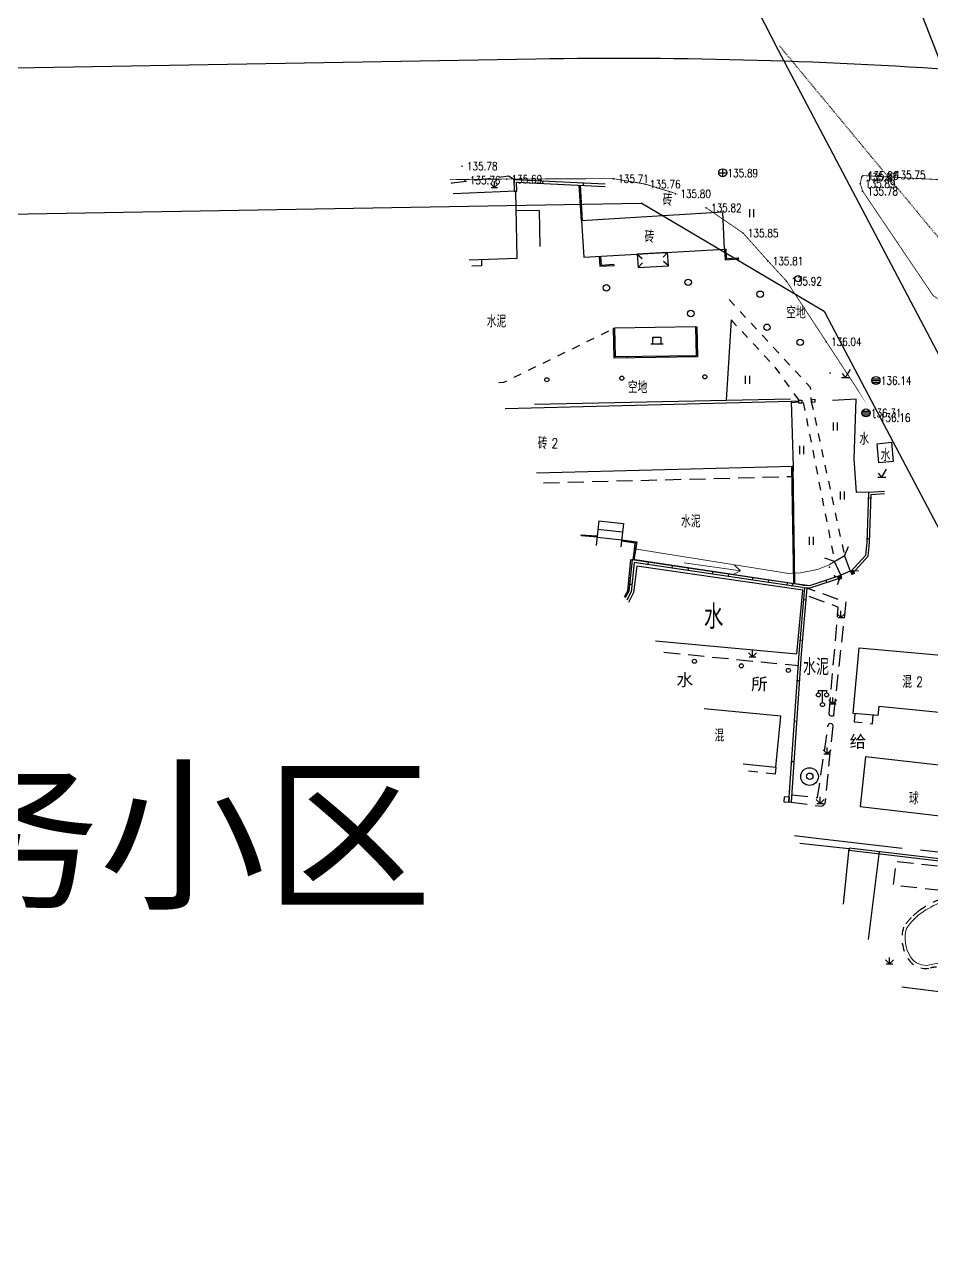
# Model space of a CAD drawing. Extents: x 529262 to 576451, y 2694391 to 2717535.
# Drawn here: x 564599.6 to 564711.4, y 2710091.9 to 2710242.4 of the extents above; entities that cross this region are included whole.
import ezdxf
from ezdxf.enums import TextEntityAlignment as Align
from ezdxf.xclip import XClip

# ---------------------------------------------------------------- set-up
doc = ezdxf.new("R2010")
doc.units = 0
doc.header["$XCLIPFRAME"] = 0
for name, pattern in [('DASH', [0.35, 0.25, -0.1]), ('X5', [3, 2, -1]), ('X6', [2, 1, -1])]:
    doc.linetypes.add(name, pattern=pattern)
doc.layers.add('ASSIST', color=7, linetype='Continuous', plot=False)
for name, color, linetype in [('COMPONENT', 8, 'Continuous'), ('DLDW', 8, 'Continuous'), ('DLSS', 4, 'Continuous'), ('DMTZ', 8, 'Continuous'), ('GCD', 8, 'Continuous'), ('JMD', 8, 'Continuous'), ('PP-COM', 7, 'Continuous'), ('RD-中线', 40, 'Continuous'), ('RD-红线', 7, 'Continuous'), ('ZBTZ', 8, 'Continuous'), ('ZJ', 7, 'Continuous'), ('地块名称', 1, 'Continuous'), ('新建水沟', 7, 'Continuous')]:
    doc.layers.add(name, color=color, linetype=linetype)
doc.layers.add('SXSS', color=5, linetype='Continuous', lineweight=0)
doc.styles.add('HZ', font='rs.shx', dxfattribs={"width": 0.8, "bigfont": 'hztxt.shx'})
doc.styles.get("Standard").update_dxf_attribs({"font": '', "height": 2.5, "bigfont": 'smfs.shx'})
doc.styles.add('等线体', font='simhei.ttf')
doc.styles.get('Standard').set_extended_font_data('FangSong_GB2312')
doc.linetypes.add('10422', pattern='A,0.75,[150,AAA.SHX,S=0.5,R=0,X=0,Y=0.5],1.5,[177,AAA.SHX,S=1,R=0,X=0,Y=0.4],0.75', length=3)
doc.linetypes.add('1161', pattern='A,0,[149,AAA.SHX,S=0.15,R=0,X=0,Y=0],-1.6', length=1.6)
doc.linetypes.add('444', pattern='A,4.5,[145,AAA.SHX,S=1,R=0,X=0,Y=1],4.5,-0.5,[146,AAA.SHX,S=1,R=0,X=0,Y=0],-0.5', length=10)
doc.linetypes.add('445', pattern='A,8,-0.5,[147,AAA.SHX,S=1,R=0,X=0,Y=0],-1.5', length=10)

# ---------------------------------------------------------------- blocks, each defined once
blk = doc.blocks.new('A$C19FD0107')
at = {"layer": 'RD-中线', "color": 8, "linetype": 'Continuous', "flags": 128}
for points in [[(-6354.01, 16139.13), (-6344.95, 16011.43, 0.031949), (-6341.52, 15986.12), (-6324.7, 15902.55, 0.07181), (-6305.54, 15848.71), (-6304.35, 15846.46)], [(-6594.3, 15843.05, -0.002001), (-6589.5, 15843.15), (-6335.34, 15847.56)], [(-6335.34, 15847.56, -0.022733), (-6280.83, 15846.02), (-5863.74, 15815.18, 0.013451), (-5702.53, 15807.61), (-5575.3, 15805.07, -0.027271), (-5520.95, 15801.01, -0.00117), (-5519.09, 15800.76), (-5286.59, 15769.48, 0.015336), (-5256.09, 15766.32), (-4915.64, 15741.63)], [(-6304.35, 15846.46), (-6276.37, 15793.41, -0.118286), (-6262.53, 15739.16), (-6247.44, 14688.77)]]:
    blk.add_lwpolyline(points, format="xyb", dxfattribs=at)
at = {"layer": 'RD-红线', "color": 8, "linetype": 'Continuous', "flags": 128}
blk.add_lwpolyline([(-6560.94, 15825.65), (-6322.37, 15829.78)], dxfattribs=at)
at = {"layer": 'RD-红线', "color": 8, "linetype": 'Continuous'}
blk.add_lwpolyline([(-6299.83, 15816.45), (-6322.37, 15829.78, 0.282906)], format="xyb", dxfattribs=at)
at = {"layer": 'RD-红线', "color": 8, "linetype": 'Continuous', "flags": 128}
blk.add_lwpolyline([(-6299.83, 15816.45), (-6299.75, 15816.3), (-6294.46, 15806.27), (-6285.22, 15788.75, -0.118286), (-6272.53, 15739.01), (-6272.08, 15707.72)], format="xyb", dxfattribs=at)
blk = doc.blocks.new('GC200')
at = {"linetype": 'Continuous', "const_width": 0.2, "flags": 128}
blk.add_lwpolyline([(-0.1, 0, 1), (0.1, 0, 1)], format="xyb", close=True, dxfattribs=at)
blk = doc.blocks.new('gc097')
at = {"color": 8}
for p, q in [((-1, 2.9), (-1, 3.5)), ((-1, 3.5), (1, 3.5)), ((0, 0.5), (0, 3.5)), ((1, 3.5), (1, 2.9))]:
    blk.add_line(p, q, dxfattribs=at)
for centre in [(-1, 2.4), (0, 0), (1, 2.4)]:
    blk.add_circle(centre, 0.5, dxfattribs=at)
blk = doc.blocks.new('gc086')
at = {"color": 8}
for p, q in [((0, 0), (7, 0)), ((7, 0), (6.18, 0.57)), ((7, 0), (6.18, -0.57))]:
    blk.add_line(p, q, dxfattribs=at)
blk = doc.blocks.new('gc122')
at = {"color": 8}
blk.add_circle((0, 0), 0.8, dxfattribs=at)
blk = doc.blocks.new('gc002')
at = {"color": 8, "const_width": 1}
blk.add_lwpolyline([(-0.5, 0), (0.5, 0)], dxfattribs=at)
blk = doc.blocks.new('gc123')
at = {"color": 8}
for p, q in [((-1, 0), (1, 0)), ((0, 0), (-0.8, 1)), ((0, 0), (1.2, 2))]:
    blk.add_line(p, q, dxfattribs=at)
blk = doc.blocks.new('gc121')
at = {"color": 8}
for p, q in [((-0.5, -1), (-0.5, 1)), ((0.5, -1), (0.5, 1))]:
    blk.add_line(p, q, dxfattribs=at)
blk = doc.blocks.new('gc124')
at = {"color": 8}
for p, q in [((-1, 1), (0, 0)), ((-0.8, 0), (0.8, 0)), ((0, 0), (0, 1.6)), ((0, 0), (1, 1))]:
    blk.add_line(p, q, dxfattribs=at)
blk = doc.blocks.new('gc170')
at = {"color": 8, "linetype": 'Continuous'}
blk.add_circle((0, 0), 0.5, dxfattribs=at)
blk = doc.blocks.new('gc022')
for p, q in [((-1.5, 0), (1.5, 0)), ((-1, 0), (-1, 1.6)), ((-1, 1.6), (1, 1.6)), ((-1, 1.6), (-0.8, 1.4)), ((1, 1.6), (0.8, 1.4)), ((1, 1.6), (1, 0))]:
    blk.add_line(p, q)
blk = doc.blocks.new('gcbj0102')
for p, q in [((-1, 0), (1, 0)), ((0, -1), (0, 1))]:
    blk.add_line(p, q)
blk.add_circle((0, 0), 1)
blk = doc.blocks.new('gcbj0103')
for p, q in [((-1, 0), (1, 0)), ((-0.9, 0.43), (0.9, 0.43)), ((-0.88, -0.47), (0.88, -0.47))]:
    blk.add_line(p, q)
blk.add_circle((0, 0), 1)

msp = doc.modelspace()

# ---------------------------------------------------------------- linework, layer by layer
at = {"layer": 'ASSIST', "linetype": 'Continuous', "flags": 128}
msp.add_lwpolyline([(564674.155, 2710353.392), (564666.738, 2710355.03), (564727.586, 2710199.041), (564730.638, 2710200.336)], close=True, dxfattribs=at)
msp.add_lwpolyline([(564674.155, 2710353.392), (564666.738, 2710355.03), (564727.586, 2710199.041), (564730.638, 2710200.336)], close=True, dxfattribs=at)
at = {"layer": 'DLDW', "color": 252, "linetype": 'Continuous', "elevation": 135.101, "flags": 128}
msp.add_lwpolyline([(564704.706, 2710190.721), (564706.458, 2710190.925), (564706.663, 2710188.561), (564704.889, 2710188.415)], close=True, dxfattribs=at)
at = {"layer": 'DLDW', "color": 252, "linetype": 'Continuous', "elevation": -0.055, "flags": 128}
for points in [[(564694.8, 2710164.866), (564695.527, 2710172.701), (564675.094, 2710175.687), (564674.694, 2710172.416), (564674.052, 2710171.206)], [(564677.409, 2710166.486), (564694.8, 2710164.863)]]:
    msp.add_lwpolyline(points, dxfattribs=at)
at = {"layer": 'DLDW', "color": 252, "linetype": '1161', "flags": 128}
msp.add_lwpolyline([(564715.963, 2710144.525), (564716.633, 2710150.666), (564703.266, 2710152.195), (564702.596, 2710146.054)], close=True, dxfattribs=at)
at = {"layer": 'DLSS', "linetype": 'Continuous'}
for p, q in [((564700.675, 2710176.924), (564699.458, 2710176.232)), ((564700.675, 2710176.924), (564701.155, 2710178.111)), ((564699.458, 2710176.232), (564698.257, 2710176.674)), ((564700.224, 2710174.573), (564699.781, 2710173.372)), ((564701.369, 2710175.05, 136.006), (564700.224, 2710174.573)), ((564701.369, 2710175.05, 136.006), (564702.418, 2710175.132))]:
    msp.add_line(p, q, dxfattribs=at)
at = {"layer": 'DLSS', "linetype": 'X5'}
for p, q in [((564700.675, 2710176.924), (564701.369, 2710175.05, 136.006)), ((564700.224, 2710174.573), (564699.458, 2710176.232))]:
    msp.add_line(p, q, dxfattribs=at)
at = {"layer": 'DLSS', "linetype": 'Continuous', "const_width": 0.1, "flags": 128}
msp.add_lwpolyline([(564723.481, 2710222.694), (564702.954, 2710223.782), (564702.8, 2710223.603), (564702.615, 2710222.794), (564702.913, 2710221.864), (564711.602, 2710208.996), (564712.492, 2710208.391), (564712.78, 2710208.342), (564714.741, 2710208.799), (564725.074, 2710218.653), (564728.034, 2710220.468), (564728.585, 2710221.101), (564728.803, 2710221.745), (564728.419, 2710222.099), (564728.323, 2710222.246), (564728.062, 2710222.41)], close=True, dxfattribs=at)
at = {"layer": 'DLSS', "linetype": 'Continuous', "flags": 128}
msp.add_lwpolyline([(564652.043, 2710223.282, 0.1, 0.1, 0), (564659.065, 2710223.356, 0.1, 0.1, 0), (564672.21, 2710223.402, 0.1, 0.1, 0), (564676.116, 2710222.734, 0.1, 0.1, 0), (564679.866, 2710221.587, 0, 0, 0), (564683.648, 2710219.809, 0.1, 0.1, 0), (564688.182, 2710216.708, 0.1, 0.1, 0), (564691.246, 2710213.269, 0.1, 0.1, 0), (564693.535, 2710210.778, 0.1, 0.1, 0), (564698.427, 2710203.328, 0.1, 0.1, 0), (564702.932, 2710196.435, 0, 0, 0), (564704.394, 2710193.973, 0, 0, 0), (564705.604, 2710184.907, 0, 0, 0)], format="xyseb", dxfattribs=at)
at = {"layer": 'DLSS', "linetype": 'X6', "flags": 128}
msp.add_lwpolyline([(564686.458, 2710208.52), (564696.453, 2710197.722), (564696.587, 2710195.927)], dxfattribs=at)
at = {"layer": 'DLSS', "linetype": 'X6'}
for points in [[(564686.712, 2710206.028), (564692.094, 2710200.197), (564695.04, 2710196.108)], [(564696.587, 2710195.927), (564700.675, 2710176.924)]]:
    msp.add_lwpolyline(points, dxfattribs=at)
at = {"layer": 'DLSS', "linetype": 'X6', "flags": 128}
for points, elevation in [([(564658.106, 2710198.291), (564658.707, 2710198.325), (564672.371, 2710205.002)], 135.381), ([(564695.6, 2710195.841), (564699.458, 2710176.232)], -0.055)]:
    msp.add_lwpolyline(points, dxfattribs=dict(at, elevation=elevation))
at = {"layer": 'DLSS', "linetype": 'Continuous'}
for points in [[(564707.768, 2710140.9), (564696.864, 2710142.16), (564694.517, 2710142.442)], [(564740.458, 2710137.228), (564710.057, 2710140.671)]]:
    msp.add_lwpolyline(points, dxfattribs=at)
at = {"layer": 'DLSS', "linetype": 'X6', "elevation": 136.018}
for points in [[(564707.955, 2710131.196, -0.0438547), (564708.911, 2710132.387, -0.0475863), (564709.907, 2710133.246, -0.0584766), (564712.47, 2710134.646, -0.0940909), (564713.417, 2710134.833, -0.0940909)], [(564712.03, 2710126.276, 0.0789712), (564711.26, 2710126.171, -0.3110361), (564708.498, 2710127.331, -0.21881), (564707.955, 2710131.196, -0.0438547)]]:
    msp.add_lwpolyline(points, format="xyb", dxfattribs=at)
at = {"layer": 'DLSS', "linetype": 'Continuous'}
for p in [(564698.815, 2710175.56, -0.055), (564699.46, 2710174.499, -0.055), (564699.563, 2710174.367)]:
    msp.add_point(p, dxfattribs=at)
at = {"layer": 'DMTZ', "linetype": '10422', "flags": 128}
for points in [[(564660.225, 2710219.521), (564663.058, 2710219.495), (564663.133, 2710215.051)], [(564674.794, 2710177.81), (564674.794, 2710177.81), (564674.904, 2710178.555), (564673.207, 2710178.771)]]:
    msp.add_lwpolyline(points, dxfattribs=at)
for points, elevation in [([(564662.486, 2710195.645), (564694.034, 2710196.273)], 135.325), ([(564670.192, 2710179.247), (564668.219, 2710179.403)], 132.927), ([(564673.569, 2710171.884), (564673.979, 2710172.623), (564674.339, 2710176.477), (564674.507, 2710176.45)], -0.055)]:
    msp.add_lwpolyline(points, dxfattribs=dict(at, elevation=elevation))
at = {"layer": 'JMD', "linetype": 'Continuous'}
for p, q in [((564663.501, 2710223.124), (564663.487, 2710222.825)), ((564668.495, 2710222.886), (564668.481, 2710222.586)), ((564660.015, 2710221.839), (564660.314, 2710221.851)), ((564668.104, 2710220.843), (564668.254, 2710220.853)), ((564685.907, 2710214.733), (564686.056, 2710214.74)), ((564670.47, 2710213.825), (564670.62, 2710213.834)), ((564675.151, 2710214.101), (564675.749, 2710213.569)), ((564675.248, 2710212.456), (564675.782, 2710213.052)), ((564678.881, 2710214.32), (564678.35, 2710213.722)), ((564678.98, 2710212.645), (564678.384, 2710213.179)), ((564687.641, 2710213.514), (564687.63, 2710213.664)), ((564670.54, 2710212.641), (564670.689, 2710212.65)), ((564672.286, 2710212.713), (564672.277, 2710212.863)), ((564682.33, 2710205.158), (564682.48, 2710205.161)), ((564682.377, 2710203.065), (564682.527, 2710203.068)), ((564673.885, 2710201.458), (564673.887, 2710201.309)), ((564678.884, 2710201.537), (564678.886, 2710201.387)), ((564698.989, 2710199.458), (564698.839, 2710199.449)), ((564694.674, 2710196.029), (564694.683, 2710195.879)), ((564694.357, 2710187.938), (564694.207, 2710187.936)), ((564694.426, 2710183.392), (564694.276, 2710183.39)), ((564703.965, 2710184.024, 136.006), (564703.665, 2710184.035, 136.006)), ((564670.407, 2710181.236, 135.354), (564670.08, 2710178.202, 132.927)), ((564670.3, 2710180.242, -0.055), (564673.333, 2710179.914, -0.055)), ((564670.407, 2710181.236, 135.354), (564673.44, 2710180.909, -0.055)), ((564673.44, 2710180.909, -0.055), (564673.134, 2710178.069, 133.863)), ((564670.192, 2710179.247, -0.055), (564673.226, 2710178.92, -0.055)), ((564674.876, 2710178.71), (564674.857, 2710178.562)), ((564694.501, 2710178.392), (564694.351, 2710178.39)), ((564703.776, 2710179.028, 136.006), (564703.477, 2710179.039, 136.006)), ((564676.486, 2710176.158, 135.87), (564676.443, 2710175.861, 135.87)), ((564679.453, 2710175.721, 135.87), (564679.409, 2710175.424, 135.87)), ((564681.433, 2710175.429, 135.87), (564681.389, 2710175.132, 135.87)), ((564684.4, 2710174.991, 135.87), (564684.356, 2710174.694, 135.87)), ((564686.379, 2710174.699, 135.87), (564686.336, 2710174.402, 135.87)), ((564689.346, 2710174.261, 135.87), (564689.302, 2710173.964, 135.87)), ((564691.326, 2710173.969, 135.87), (564691.282, 2710173.672, 135.87)), ((564698.366, 2710173.951), (564698.462, 2710173.666)), ((564700.224, 2710174.573), (564700.319, 2710174.289)), ((564701.658, 2710174.776), (564701.435, 2710174.977)), ((564674.192, 2710173.468, 135.87), (564674.49, 2710173.437, 135.87)), ((564693.6, 2710173.634), (564693.556, 2710173.337)), ((564694.292, 2710173.531, 135.87), (564694.249, 2710173.235, 135.87)), ((564695.757, 2710173.033), (564696.056, 2710173.007)), ((564695.631, 2710171.569, -0.055), (564695.93, 2710171.543, -0.055)), ((564695.202, 2710166.588, -0.055), (564695.5, 2710166.562, -0.055)), ((564694.828, 2710161.602, -0.055), (564695.127, 2710161.581, -0.055)), ((564694.482, 2710156.614, -0.055), (564694.781, 2710156.593, -0.055)), ((564694.136, 2710151.626, -0.055), (564694.435, 2710151.605, -0.055)), ((564693.79, 2710146.638), (564694.09, 2710146.617)), ((564701.27, 2710140.949), (564701.235, 2710140.651))]:
    msp.add_line(p, q, dxfattribs=at)
at = {"layer": 'JMD', "linetype": 'Continuous', "flags": 128}
for points in [[(564660.015, 2710221.839), (564659.96, 2710223.293), (564671.185, 2710222.758)], [(564660.314, 2710221.851), (564660.272, 2710222.978), (564671.202, 2710222.457)], [(564668.268, 2710218.194), (564667.995, 2710222.61)], [(564668.417, 2710218.203), (564668.145, 2710222.602)], [(564685.907, 2710214.733), (564685.971, 2710213.395), (564687.641, 2710213.514)], [(564686.056, 2710214.74), (564686.113, 2710213.556), (564687.63, 2710213.664)], [(564670.47, 2710213.825), (564670.542, 2710212.608), (564672.286, 2710212.713)], [(564670.62, 2710213.834), (564670.683, 2710212.767), (564672.277, 2710212.863)], [(564682.48, 2710205.161), (564682.564, 2710201.444), (564672.305, 2710201.284), (564672.221, 2710204.999)], [(564672.221, 2710204.999), (564672.371, 2710205.002)], [(564682.33, 2710205.158), (564682.411, 2710201.592), (564672.452, 2710201.436), (564672.371, 2710205.002)], [(564694.12, 2710195.994), (564695.043, 2710196.052)], [(564694.125, 2710195.844), (564695.053, 2710195.903)], [(564694.425, 2710173.512), (564694.207, 2710187.936)], [(564694.575, 2710173.49), (564694.357, 2710187.938)], [(564670.203, 2710179.347), (564668.144, 2710179.509)], [(564670.192, 2710179.247), (564668.219, 2710179.403)], [(564673.207, 2710178.771), (564674.904, 2710178.555), (564674.59, 2710176.438)], [(564673.226, 2710178.92), (564675.075, 2710178.685), (564674.738, 2710176.416)], [(564695.506, 2710173.049), (564696.442, 2710172.99), (564700.319, 2710174.289)], [(564695.537, 2710173.348), (564696.403, 2710173.293), (564700.224, 2710174.573)]]:
    msp.add_lwpolyline(points, dxfattribs=at)
for points, elevation in [([(564654.444, 2710213.386), (564660.355, 2710213.596), (564660.174, 2710221.845), (564652.463, 2710221.553)], 134.913), ([(564658.886, 2710195.076), (564694.12, 2710195.994), (564694.357, 2710187.938), (564662.733, 2710187.114)], 135.398), ([(564701.435, 2710174.977), (564703.291, 2710177.035), (564703.458, 2710178.55), (564703.693, 2710184.777), (564705.604, 2710184.907)], 136.006), ([(564701.658, 2710174.776), (564703.579, 2710176.906), (564703.758, 2710178.528), (564703.983, 2710184.496), (564705.622, 2710184.608)], 136.006), ([(564693.6, 2710173.634), (564674.507, 2710176.45), (564674.098, 2710172.581), (564673.651, 2710171.769)], 135.87), ([(564693.556, 2710173.337), (564674.772, 2710176.108), (564674.39, 2710172.49), (564673.844, 2710171.497)], 135.87), ([(564695.537, 2710173.348), (564674.507, 2710176.45)], 135.87), ([(564695.506, 2710173.049), (564674.772, 2710176.108)], 135.87), ([(564695.757, 2710173.033), (564695.057, 2710164.909), (564693.79, 2710146.638)], -0.055), ([(564696.056, 2710173.007), (564695.356, 2710164.886), (564694.09, 2710146.617)], -0.055), ([(564704.799, 2710157.272), (564701.75, 2710157.538), (564702.489, 2710165.627), (564717.137, 2710164.289), (564716.493, 2710157.239), (564704.9, 2710158.376), (564704.799, 2710157.272)], 136.223), ([(564688.207, 2710151.311), (564692.198, 2710150.923), (564692.845, 2710157.178), (564683.378, 2710158.098)], 135.627), ([(564695.159, 2710141.54), (564701.217, 2710140.879), (564700.504, 2710134.027)], 136.049), ([(564740.19, 2710094.756), (564741.504, 2710107.131), (564743.936, 2710135.895), (564701.27, 2710140.949)], 136.724), ([(564739.891, 2710094.788), (564741.205, 2710107.159), (564743.613, 2710135.632), (564701.235, 2710140.651)], 136.724)]:
    msp.add_lwpolyline(points, dxfattribs=dict(at, elevation=elevation))
for points, elevation in [([(564668.268, 2710218.194), (564668.545, 2710213.712), (564685.907, 2710214.733), (564685.703, 2710219.257)], 134.891), ([(564675.151, 2710214.101), (564675.248, 2710212.456), (564678.98, 2710212.645), (564678.881, 2710214.32)], 134.928), ([(564696.64, 2710196.2), (564697.013, 2710196.225), (564697.031, 2710195.853), (564696.664, 2710195.83)], 135.038)]:
    msp.add_lwpolyline(points, close=True, dxfattribs=dict(at, elevation=elevation))
at = {"layer": 'JMD', "linetype": 'X5', "flags": 128}
for points, elevation in [([(564655.946, 2710213.439), (564655.974, 2710212.669), (564654.63, 2710212.62)], -528.268), ([(564694.357, 2710187.938), (564694.318, 2710186.728)], 137.939), ([(564663.578, 2710185.927), (564694.318, 2710186.728), (564694.318, 2710186.728)], 137.725), ([(564701.966, 2710157.519), (564701.879, 2710156.512), (564704.132, 2710156.269), (564704.223, 2710157.322)], -527.043), ([(564692.198, 2710150.923), (564692.145, 2710150.061), (564688.854, 2710150.402)], 135.627)]:
    msp.add_lwpolyline(points, dxfattribs=dict(at, elevation=elevation))
at = {"layer": 'JMD', "linetype": 'Continuous', "flags": 128}
for points in [[(564695.04, 2710196.108), (564695.412, 2710196.133), (564695.431, 2710195.761), (564695.063, 2710195.738)], [(564693.2, 2710146.622), (564693.844, 2710146.581), (564693.909, 2710147.23), (564693.265, 2710147.271)]]:
    msp.add_lwpolyline(points, close=True, dxfattribs=at)
at = {"layer": 'JMD', "linetype": '445', "flags": 128}
msp.add_lwpolyline([(564703.693, 2710184.777), (564702.169, 2710184.757), (564701.881, 2710188.873), (564702.112, 2710196.243), (564699.182, 2710196.061)], dxfattribs=at)
at = {"layer": 'JMD', "linetype": '444', "elevation": 136.05, "flags": 128}
for points in [[(564704.942, 2710140.514), (564703.606, 2710129.667)], [(564707.756, 2710123.836), (564713.656, 2710123.095)]]:
    msp.add_lwpolyline(points, dxfattribs=at)
at = {"layer": 'JMD', "linetype": 'X5', "elevation": -0.055, "flags": 128}
msp.add_lwpolyline([(564713.35, 2710134.261), (564714.841, 2710134.099), (564715.345, 2710138.355), (564707.015, 2710139.261), (564706.675, 2710136.395), (564713.514, 2710135.651), (564713.35, 2710134.261)], close=True, dxfattribs=at)
at = {"layer": 'SXSS', "color": 8, "linetype": 'Continuous'}
msp.add_line((564666.738, 2710355.03), (564727.586, 2710199.041), dxfattribs=at)
at = {"layer": 'SXSS', "color": 8, "linetype": 'Continuous', "elevation": -0.055, "flags": 128}
for points in [[(564674.794, 2710177.81), (564693.804, 2710174.778), (564695.24, 2710174.864), (564697.356, 2710175.28), (564698.787, 2710175.85), (564699.458, 2710176.232)], [(564674.597, 2710176.541), (564693.651, 2710173.672), (564696.403, 2710173.293), (564700.224, 2710174.573)]]:
    msp.add_lwpolyline(points, dxfattribs=at)
at = {"layer": 'SXSS', "color": 8, "linetype": 'Continuous', "flags": 128}
for points in [[(564708.304, 2710131.032, -0.0421272), (564709.186, 2710132.124, -0.0475863), (564710.127, 2710132.936, -0.0584766), (564712.612, 2710134.293, -0.139351)], [(564712.738, 2710126.932, -0.0197771), (564711.183, 2710126.543, -0.3110361), (564708.818, 2710127.536, -0.2153703), (564708.304, 2710131.032)]]:
    msp.add_lwpolyline(points, format="xyb", dxfattribs=at)
at = {"layer": 'ZBTZ', "linetype": 'X5', "flags": 128}
msp.add_lwpolyline([(564659.96, 2710223.293), (564659.287, 2710223.709), (564652.306, 2710222.837), (564652.157, 2710222.815)], dxfattribs=at)
at = {"layer": 'ZBTZ', "linetype": '1161'}
for points in [[(564686.712, 2710206.028), (564686.712, 2710206.028), (564686.712, 2710206.028), (564686.419, 2710201.369), (564686.088, 2710196.115)], [(564699.458, 2710176.232), (564700.675, 2710176.924)]]:
    msp.add_lwpolyline(points, dxfattribs=at)
at = {"layer": 'ZBTZ', "linetype": '1161', "flags": 128}
msp.add_lwpolyline([(564682.33, 2710205.158), (564672.371, 2710205.002)], dxfattribs=at)
at = {"layer": 'ZBTZ', "linetype": 'X5', "flags": 128}
for points, elevation in [([(564699.364, 2710157.351), (564700.872, 2710171.233), (564696.053, 2710172.968)], 135.919), ([(564698.796, 2710157.485), (564699.907, 2710170.624), (564695.973, 2710172.041)], 135.919), ([(564694.09, 2710146.617), (564697.828, 2710146.102), (564698.068, 2710146.19), (564698.297, 2710146.417), (564699.264, 2710155.954)], 135.87), ([(564694.188, 2710147.511), (564697.372, 2710147.161), (564698.645, 2710156.005)], 135.87)]:
    msp.add_lwpolyline(points, dxfattribs=dict(at, elevation=elevation))
at = {"layer": 'ZBTZ', "linetype": 'X5'}
msp.add_lwpolyline([(564678.422, 2710165.063), (564695.064, 2710163.43)], dxfattribs=at)
at = {"layer": 'ZBTZ', "linetype": 'Continuous', "flags": 128}
for points, elevation in [([(564699.364, 2710157.351), (564699.302, 2710157.245), (564699.208, 2710157.203), (564699.078, 2710157.186), (564698.941, 2710157.223), (564698.879, 2710157.278), (564698.829, 2710157.356), (564698.796, 2710157.485)], 135.919), ([(564699.264, 2710155.954), (564699.234, 2710156.115), (564699.11, 2710156.236), (564698.997, 2710156.284), (564698.834, 2710156.243), (564698.692, 2710156.154), (564698.645, 2710156.005)], 135.879)]:
    msp.add_lwpolyline(points, dxfattribs=dict(at, elevation=elevation))
at = {"layer": 'ZBTZ', "linetype": '1161'}
msp.add_circle((564696.371, 2710149.746), 1.086, dxfattribs=at)
at = {"layer": '新建水沟', "color": 5, "linetype": 'DASH', "ltscale": 0.1, "elevation": 143.04}
msp.add_lwpolyline([(564692.655, 2710239.775), (564722.404, 2710203.912), (564749.087, 2710144.577), (564801.321, 2710058.696), (564858.94, 2709973.728), (564856.64, 2709887.325), (564736.482, 2709870.316), (564671.801, 2709755.331), (564665.716, 2709733.478), (564684.342, 2709714.784), (564705.355, 2709682.444), (564764.149, 2709670.422), (564829.539, 2709662.444), (564838.011, 2709659.606), (564818.767, 2709548.337)], dxfattribs=at)
msp.add_lwpolyline([(564692.655, 2710239.775), (564722.404, 2710203.912), (564749.087, 2710144.577), (564801.321, 2710058.696), (564858.94, 2709973.728), (564856.64, 2709887.325), (564736.482, 2709870.316), (564671.801, 2709755.331), (564665.716, 2709733.478), (564684.342, 2709714.784), (564705.355, 2709682.444), (564764.149, 2709670.422), (564829.539, 2709662.444), (564838.011, 2709659.606), (564818.767, 2709548.337)], dxfattribs=at)
msp.add_lwpolyline([(564692.655, 2710239.775), (564722.404, 2710203.912), (564749.087, 2710144.577), (564801.321, 2710058.696), (564858.94, 2709973.728), (564856.64, 2709887.325), (564736.482, 2709870.316), (564671.801, 2709755.331), (564665.716, 2709733.478), (564684.342, 2709714.784), (564705.355, 2709682.444), (564764.149, 2709670.422), (564829.539, 2709662.444), (564838.011, 2709659.606), (564818.767, 2709548.337)], dxfattribs=at)

# ---------------------------------------------------------------- block references
at = {"layer": 'COMPONENT', "color": 252, "linetype": 'Continuous', "xscale": 0.5, "yscale": 0.5}
for name, p in [('gcbj0102', (564685.676, 2710224.126)), ('gcbj0103', (564704.551, 2710198.545)), ('gcbj0103', (564703.331, 2710194.548))]:
    msp.add_blockref(name, p, dxfattribs=at)
at = {"layer": 'COMPONENT', "linetype": 'Continuous', "xscale": 0.5, "yscale": 0.5}
for name, p in [('gcbj0102', (564685.676, 2710224.126)), ('gcbj0103', (564704.551, 2710198.545)), ('gcbj0103', (564703.331, 2710194.548))]:
    msp.add_blockref(name, p, dxfattribs=at)
at = {"layer": 'DLDW', "color": 252, "linetype": 'Continuous', "xscale": 0.5, "yscale": 0.5, "zscale": 0.5}
for name, p in [('gc022', (564677.569, 2710203.059)), ('gc097', (564697.967, 2710158.615))]:
    msp.add_blockref(name, p, dxfattribs=at)
at = {"layer": 'GCD', "color": 3, "linetype": 'Continuous'}
ref = msp.add_blockref('GC200', (564653.551, 2710224.931, 135.781), dxfattribs=dict(at, xscale=0.5, yscale=0.5, zscale=0.5))
ref.add_attrib('height', '135.78', dxfattribs={"linetype": 'Continuous', "height": 1, "style": 'HZ', "width": 0.8}).set_placement((564654.151, 2710224.931, 135.781), align=Align.MIDDLE_LEFT)
ref = msp.add_blockref('GC200', (564653.916, 2710223.206, 135.764), dxfattribs=dict(at, xscale=0.5, yscale=0.5, zscale=0.5))
ref.add_attrib('height', '135.76', dxfattribs={"linetype": 'Continuous', "height": 1, "style": 'HZ', "width": 0.8}).set_placement((564654.516, 2710223.206, 135.764), align=Align.MIDDLE_LEFT)
ref = msp.add_blockref('GC200', (564659.053, 2710223.34, 135.691), dxfattribs=dict(at, xscale=0.5, yscale=0.5, zscale=0.5))
ref.add_attrib('height', '135.69', dxfattribs={"linetype": 'Continuous', "height": 1, "style": 'HZ', "width": 0.8}).set_placement((564659.653, 2710223.34, 135.691), align=Align.MIDDLE_LEFT)
ref = msp.add_blockref('GC200', (564672.198, 2710223.386, 135.708), dxfattribs=dict(at, xscale=0.5, yscale=0.5, zscale=0.5))
ref.add_attrib('height', '135.71', dxfattribs={"linetype": 'Continuous', "height": 1, "style": 'HZ', "width": 0.8}).set_placement((564672.798, 2710223.386, 135.708), align=Align.MIDDLE_LEFT)
ref = msp.add_blockref('GC200', (564685.66, 2710224.089, 135.887), dxfattribs=dict(at, xscale=0.5, yscale=0.5, zscale=0.5))
ref.add_attrib('height', '135.89', dxfattribs={"linetype": 'Continuous', "height": 1, "style": 'HZ', "width": 0.8}).set_placement((564686.26, 2710224.089, 135.887), align=Align.MIDDLE_LEFT)
ref = msp.add_blockref('GC200', (564702.788, 2710223.587, 135.87), dxfattribs=dict(at, xscale=0.5, yscale=0.5, zscale=0.5))
ref.add_attrib('height', '135.87', dxfattribs={"linetype": 'Continuous', "height": 1, "style": 'HZ', "width": 0.8}).set_placement((564703.388, 2710223.587, 135.87), align=Align.MIDDLE_LEFT)
ref = msp.add_blockref('GC200', (564702.942, 2710223.766, 135.859), dxfattribs=dict(at, xscale=0.5, yscale=0.5, zscale=0.5))
ref.add_attrib('height', '135.86', dxfattribs={"linetype": 'Continuous', "height": 1, "style": 'HZ', "width": 0.8}).set_placement((564703.542, 2710223.766, 135.859), align=Align.MIDDLE_LEFT)
ref = msp.add_blockref('GC200', (564706.287, 2710223.853, 135.746), dxfattribs=dict(at, xscale=0.5, yscale=0.5, zscale=0.5))
ref.add_attrib('height', '135.75', dxfattribs={"linetype": 'Continuous', "height": 1, "style": 'HZ', "width": 0.8}).set_placement((564706.887, 2710223.853, 135.746), align=Align.MIDDLE_LEFT)
ref = msp.add_blockref('GC200', (564676.104, 2710222.718, 135.763), dxfattribs=dict(at, xscale=0.5, yscale=0.5, zscale=0.5))
ref.add_attrib('height', '135.76', dxfattribs={"linetype": 'Continuous', "height": 1, "style": 'HZ', "width": 0.8}).set_placement((564676.704, 2710222.718, 135.763), align=Align.MIDDLE_LEFT)
ref = msp.add_blockref('GC200', (564679.852, 2710221.538, 135.796), dxfattribs=dict(at, xscale=0.5, yscale=0.5, zscale=0.5))
ref.add_attrib('height', '135.80', dxfattribs={"linetype": 'Continuous', "height": 1, "style": 'HZ', "width": 0.8}).set_placement((564680.452, 2710221.538, 135.796), align=Align.MIDDLE_LEFT)
ref = msp.add_blockref('GC200', (564702.603, 2710222.778, 135.894), dxfattribs=dict(at, xscale=0.5, yscale=0.5, zscale=0.5))
ref.add_attrib('height', '135.89', dxfattribs={"linetype": 'Continuous', "height": 1, "style": 'HZ', "width": 0.8}).set_placement((564703.203, 2710222.778, 135.894), align=Align.MIDDLE_LEFT)
ref = msp.add_blockref('GC200', (564702.901, 2710221.848, 135.78), dxfattribs=dict(at, xscale=0.5, yscale=0.5, zscale=0.5))
ref.add_attrib('height', '135.78', dxfattribs={"linetype": 'Continuous', "height": 1, "style": 'HZ', "width": 0.8}).set_placement((564703.501, 2710221.848, 135.78), align=Align.MIDDLE_LEFT)
ref = msp.add_blockref('GC200', (564683.636, 2710219.793, 135.824), dxfattribs=dict(at, xscale=0.5, yscale=0.5, zscale=0.5))
ref.add_attrib('height', '135.82', dxfattribs={"linetype": 'Continuous', "height": 1, "style": 'HZ', "width": 0.8}).set_placement((564684.236, 2710219.793, 135.824), align=Align.MIDDLE_LEFT)
ref = msp.add_blockref('GC200', (564688.17, 2710216.692, 135.847), dxfattribs=dict(at, xscale=0.5, yscale=0.5, zscale=0.5))
ref.add_attrib('height', '135.85', dxfattribs={"linetype": 'Continuous', "height": 1, "style": 'HZ', "width": 0.8}).set_placement((564688.77, 2710216.692, 135.847), align=Align.MIDDLE_LEFT)
ref = msp.add_blockref('GC200', (564691.234, 2710213.253, 135.809), dxfattribs=dict(at, xscale=0.5, yscale=0.5, zscale=0.5))
ref.add_attrib('height', '135.81', dxfattribs={"linetype": 'Continuous', "height": 1, "style": 'HZ', "width": 0.8}).set_placement((564691.834, 2710213.253, 135.809), align=Align.MIDDLE_LEFT)
ref = msp.add_blockref('GC200', (564693.523, 2710210.762, 135.919), dxfattribs=dict(at, xscale=0.5, yscale=0.5, zscale=0.5))
ref.add_attrib('height', '135.92', dxfattribs={"linetype": 'Continuous', "height": 1, "style": 'HZ', "width": 0.8}).set_placement((564694.123, 2710210.762, 135.919), align=Align.MIDDLE_LEFT)
ref = msp.add_blockref('GC200', (564698.415, 2710203.312, 136.035), dxfattribs=dict(at, xscale=0.5, yscale=0.5, zscale=0.5))
ref.add_attrib('height', '136.04', dxfattribs={"linetype": 'Continuous', "height": 1, "style": 'HZ', "width": 0.8}).set_placement((564699.015, 2710203.312, 136.035), align=Align.MIDDLE_LEFT)
ref = msp.add_blockref('GC200', (564704.556, 2710198.523, 136.14), dxfattribs=dict(at, xscale=0.5, yscale=0.5, zscale=0.5))
ref.add_attrib('height', '136.14', dxfattribs={"linetype": 'Continuous', "height": 1, "style": 'HZ', "width": 0.8}).set_placement((564705.156, 2710198.523, 136.14), align=Align.MIDDLE_LEFT)
ref = msp.add_blockref('GC200', (564703.319, 2710194.534, 136.313), dxfattribs=dict(at, xscale=0.5, yscale=0.5, zscale=0.5))
ref.add_attrib('height', '136.31', dxfattribs={"linetype": 'Continuous', "height": 1, "style": 'HZ', "width": 0.8}).set_placement((564703.919, 2710194.534, 136.313), align=Align.MIDDLE_LEFT)
ref = msp.add_blockref('GC200', (564704.432, 2710193.957, 136.158), dxfattribs=dict(at, xscale=0.5, yscale=0.5, zscale=0.5))
ref.add_attrib('height', '136.16', dxfattribs={"linetype": 'Continuous', "height": 1, "style": 'HZ', "width": 0.8}).set_placement((564705.032, 2710193.957, 136.158), align=Align.MIDDLE_LEFT)
at = {"layer": 'JMD', "linetype": 'Continuous', "xscale": 0.5000000001391298, "yscale": 0.5000000001391298, "zscale": 0.5000000001391298, "rotation": 288.5203775883032}
for p in [(564701.685, 2710174.892), (564700.066, 2710174.256)]:
    msp.add_blockref('gc002', p, dxfattribs=at)
at = {"layer": 'PP-COM'}
ref = msp.add_blockref('A$C19FD0107', (570997.993, 2694390.603), dxfattribs=at)
XClip(ref).set_block_clipping_path([(-9366.4383134884, 14428.6043910822), (-3328.4480743363, 17452.7484863754)])
at = {"layer": 'SXSS', "color": 8, "linetype": 'Continuous', "rotation": 351.832628056901}
msp.add_blockref('gc086', (564680.931, 2710176.09, -0.055), dxfattribs=at)
at = {"layer": 'ZBTZ', "linetype": 'Continuous', "xscale": 0.5, "yscale": 0.5}
for name, p in [('gc124', (564657.544, 2710222.314)), ('gc121', (564689.246, 2710219.165)), ('gc123', (564700.814, 2710198.909)), ('gc121', (564688.748, 2710198.63)), ('gc121', (564699.575, 2710192.873)), ('gc121', (564695.429, 2710189.986)), ('gc123', (564705.266, 2710186.635)), ('gc121', (564700.433, 2710184.372)), ('gc121', (564696.616, 2710178.793)), ('gc124', (564700.24, 2710169.359)), ('gc124', (564689.338, 2710164.494)), ('gc124', (564699.243, 2710158.696)), ('gc124', (564698.538, 2710152.552)), ('gc124', (564697.688, 2710146.441)), ('gc124', (564706.213, 2710126.686))]:
    msp.add_blockref(name, p, dxfattribs=at)
at = {"layer": 'ZBTZ', "linetype": 'Continuous', "xscale": 0.5, "yscale": 0.5, "zscale": 0.5}
for p in [(564671.337, 2710209.955), (564681.412, 2710210.632), (564694.973, 2710211.084), (564690.282, 2710209.163), (564681.749, 2710206.803), (564691.129, 2710205.095), (564695.213, 2710203.242), (564696.392, 2710149.784)]:
    msp.add_blockref('gc122', p, dxfattribs=at)
at = {"layer": 'ZBTZ', "linetype": 'Continuous'}
for p, xscale, yscale, zscale, rotation in [((564664.008, 2710198.634), 0.5000000000415104, 0.5000000000415104, 0.5000000000415104, 1.063384630490805), ((564664.008, 2710198.634), 0.5000000000415104, 0.5000000000415104, 0.5000000000415104, 1.063384630490805), ((564673.242, 2710198.831), 0.5000000000415104, 0.5000000000415104, 0.5000000000415104, 1.063384630490805), ((564683.466, 2710198.995), 0.5000000000415104, 0.5000000000415104, 0.5000000000415104, 1.063384630490805), ((564683.466, 2710198.995), 0.5000000000415104, 0.5000000000415104, 0.5000000000415104, 1.063384630490805), ((564682.186, 2710163.959), 0.4999999999915492, 0.4999999999915492, 0.4999999999915492, 354.4205753735123), ((564687.977, 2710163.393), 0.4999999999915492, 0.4999999999915492, 0.4999999999915492, 354.4205753735123), ((564693.768, 2710162.828), 0.4999999999915492, 0.4999999999915492, 0.4999999999915492, 354.4205753735123)]:
    msp.add_blockref('gc170', p, dxfattribs=dict(at, xscale=xscale, yscale=yscale, zscale=zscale, rotation=rotation))

# ---------------------------------------------------------------- texts
at = {"layer": 'DLDW', "color": 252, "linetype": 'Continuous', "style": 'HZ', "width": 0.8}
msp.add_text('水', height=1.5, dxfattribs=at).set_placement((564705.748, 2710189.435), align=Align.MIDDLE)
msp.add_text('水', height=3, rotation=0.01447, dxfattribs=at).set_placement((564684.552, 2710169.58, -0.055), align=Align.MIDDLE)
at = {"layer": 'DLDW', "color": 252, "linetype": '1161', "style": 'HZ', "width": 0.8}
msp.add_text('球', height=1.5, dxfattribs=at).set_placement((564709.211, 2710147.151), align=Align.MIDDLE)
at = {"layer": 'JMD', "linetype": 'Continuous', "style": 'HZ', "width": 0.8}
for s, p in [('砖', (564679.48, 2710220.801)), ('砖', (564677.255, 2710216.245)), ('砖', (564664.087, 2710190.808)), ('混', (564709.001, 2710161.421)), ('混', (564685.871, 2710154.822))]:
    msp.add_text(s, height=1.5, dxfattribs=at).set_placement(p, align=Align.MIDDLE_RIGHT)
for p in [(564664.587, 2710190.808), (564709.501, 2710161.421)]:
    msp.add_text('2', height=1.2, dxfattribs=at).set_placement(p, align=Align.MIDDLE_LEFT)
at = {"layer": 'ZJ', "color": 8, "linetype": 'Continuous', "style": 'HZ', "width": 0.8}
for s, height, p in [('空地', 1.5, (564694.708, 2710207.004)), ('水泥', 1.5, (564657.797, 2710205.908)), ('空地', 1.5, (564675.184, 2710197.796)), ('水', 1.5, (564703.099, 2710191.429)), ('水泥', 1.5, (564681.746, 2710181.267)), ('水泥', 2, (564697.174, 2710163.359))]:
    msp.add_text(s, height=height, dxfattribs=at).set_placement(p, align=Align.MIDDLE)
at = {"layer": 'ZJ', "color": 8, "linetype": 'Continuous', "style": '等线体'}
for s, p in [('水', (564681.008, 2710161.701, -0.055)), ('所', (564690.193, 2710161.174, -0.055)), ('给', (564702.341, 2710154.095))]:
    msp.add_text(s, height=1.5, dxfattribs=at).set_placement(p, align=Align.MIDDLE)
at = {"layer": '地块名称', "color": 1}
msp.add_text('车务小区', height=15, dxfattribs=at).set_placement((564567.965, 2710134.984))

doc.saveas('drawing.dxf')
